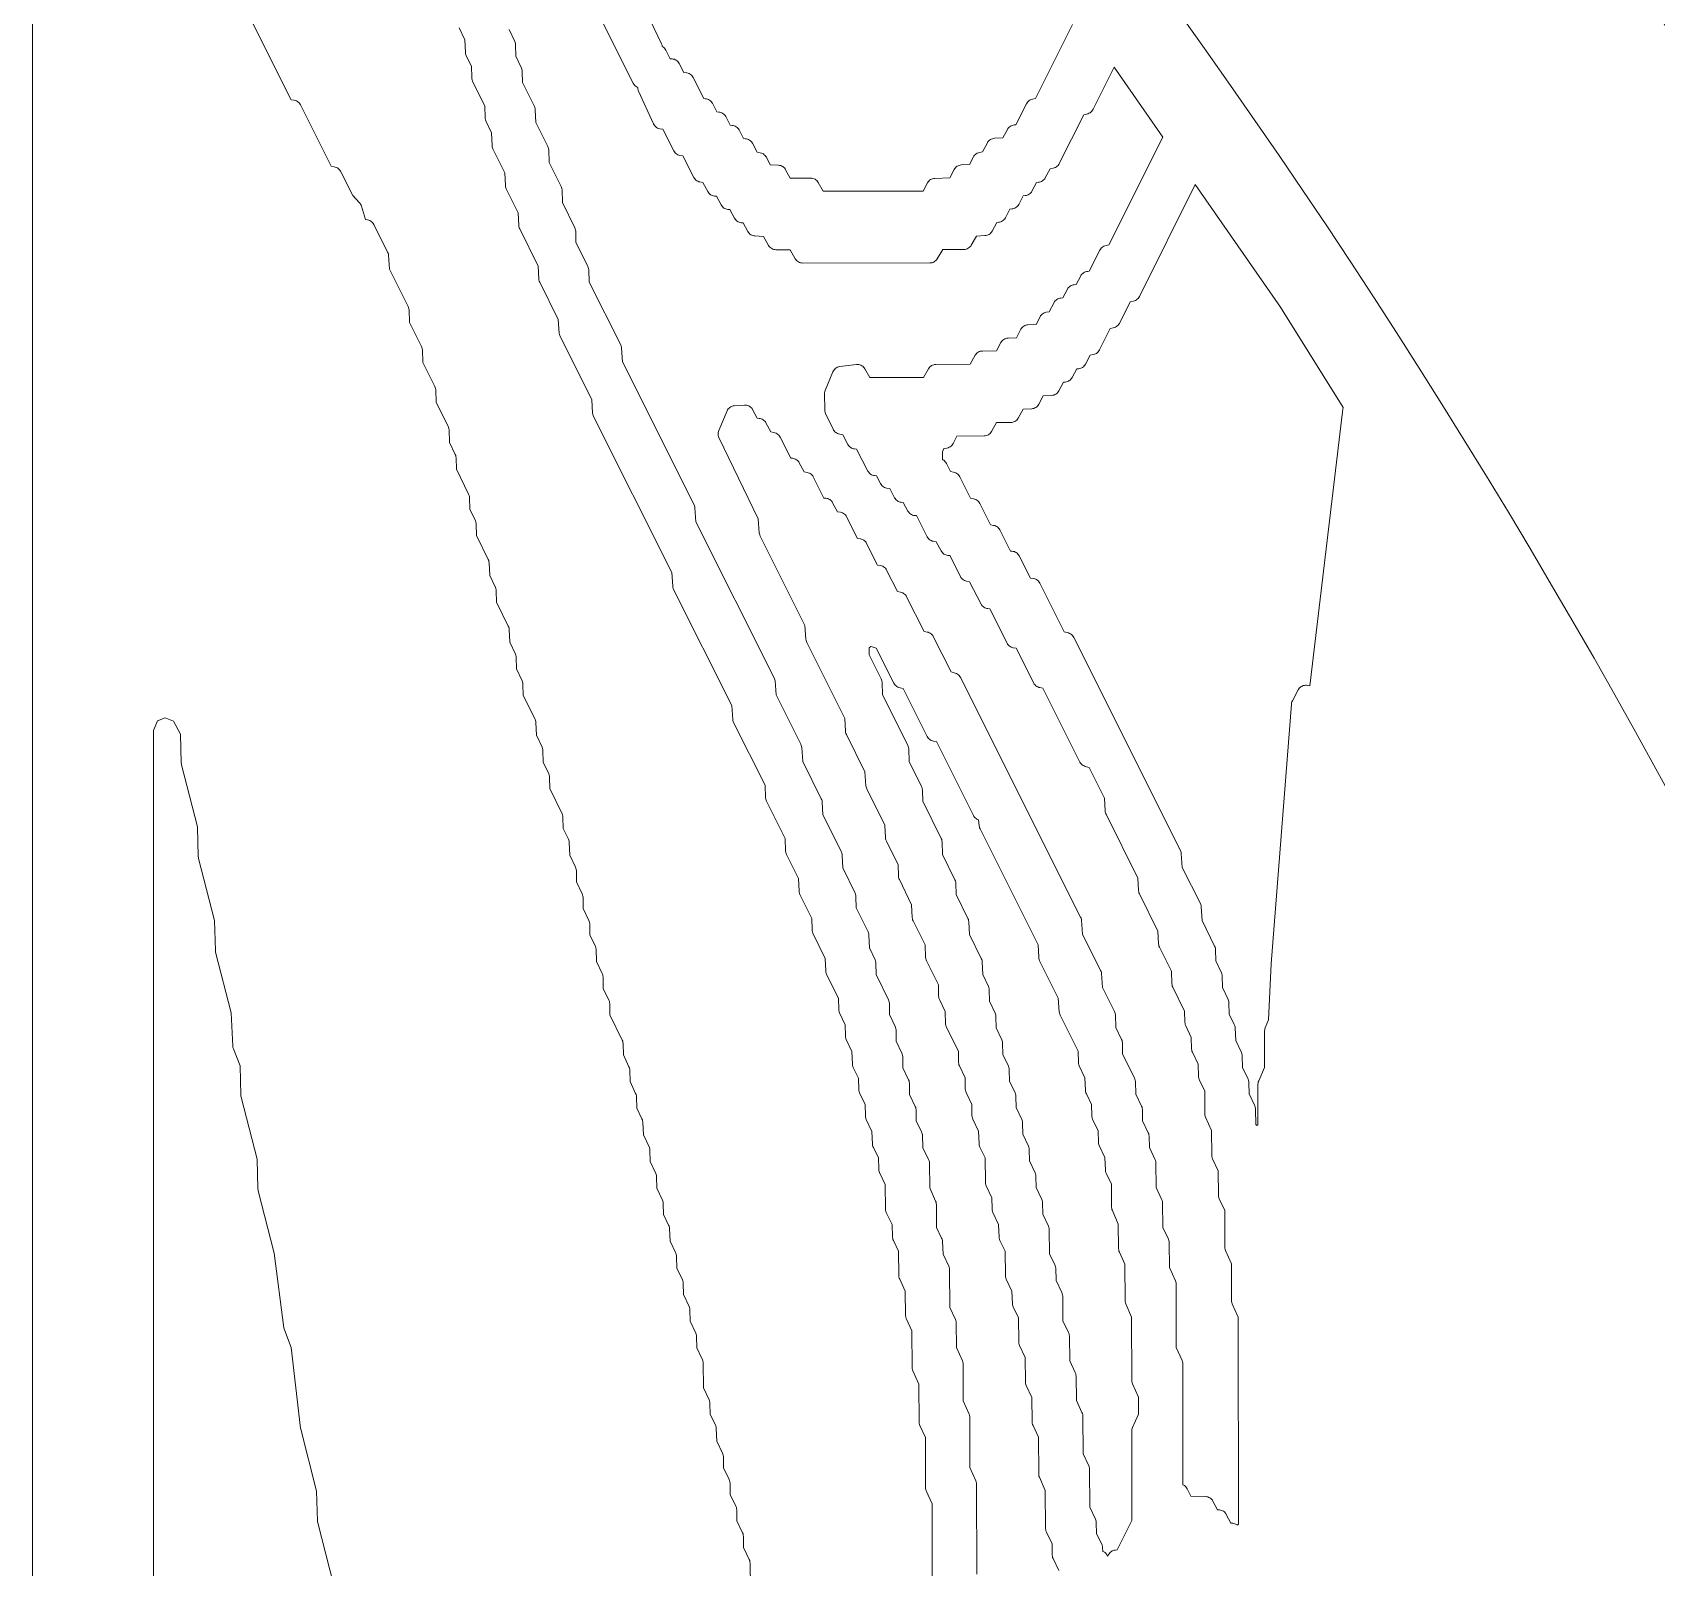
# Model space of a CAD drawing. Header units: inches. Extents: x 36 to 190, y -75 to 56.
# Drawn here: x 36.248 to 41.015, y 41.257 to 45.763 of the extents above; entities that cross this region are included whole.
import ezdxf

# ---------------------------------------------------------------- set-up
doc = ezdxf.new("R2010")
doc.units = ezdxf.units.IN
doc.layers.add('01_ORIGINAL_CAD', color=7, linetype='Continuous', lineweight=20)
doc.layers.add('03_ADDED_AREAS_SAME_COMPOSITION', color=7, linetype='Continuous', lineweight=15)

# ---------------------------------------------------------------- blocks, each defined once
blk = doc.blocks.new('01_SCALLOP')
at = {"layer": '01_ORIGINAL_CAD'}
blk.add_line((36.2477, 17.9065), (36.2477, 55.9005), dxfattribs=at)
blk.add_lwpolyline([(44.2832, 37.0838, 0.090917), (40.9305, 45.9685, -0.652582), (40.9305, 49.0108, -0.158741), (45.0035, 48.4251, -0.098355), (47.824, 46.2028), (47.7547, 46.078)], format="xyb", dxfattribs=at)
blk.add_arc((22.064, 33.1953), 21.6191, 354.05829, 36.03187, dxfattribs=at)
at = {"layer": '03_ADDED_AREAS_SAME_COMPOSITION'}
for points in [[(39.3008, 45.786), (39.1926, 45.569), (39.1839, 45.5674), (39.1807, 45.5666), (39.1776, 45.5654), (39.1747, 45.5638), (39.172, 45.5618), (39.1697, 45.5595), (39.1676, 45.5569), (39.1659, 45.554), (39.1347, 45.4919), (39.1294, 45.4915), (39.1264, 45.491), (39.1234, 45.4902), (39.1205, 45.4889), (39.1178, 45.4874), (39.1154, 45.4855), (39.1131, 45.4834), (39.1112, 45.4809), (39.1096, 45.4783), (39.0964, 45.4535), (39.0719, 45.4524), (39.0687, 45.452), (39.0656, 45.4512), (39.0625, 45.4501), (39.0597, 45.4485), (39.0571, 45.4466), (39.0547, 45.4444), (39.0527, 45.4419), (39.051, 45.4391), (39.0368, 45.4124), (39.0277, 45.4108), (39.0245, 45.41), (39.0214, 45.4088), (39.0185, 45.4072), (39.0159, 45.4052), (39.0135, 45.4029), (39.0115, 45.4003), (39.0098, 45.3975), (38.9985, 45.3751), (38.9743, 45.374), (38.9711, 45.3737), (38.9679, 45.3729), (38.9649, 45.3717), (38.9621, 45.3702), (38.9594, 45.3683), (38.9571, 45.366), (38.955, 45.3635), (38.9533, 45.3608), (38.9403, 45.3362), (38.8965, 45.3348), (38.8933, 45.3345), (38.8901, 45.3338), (38.887, 45.3326), (38.8841, 45.3311), (38.8814, 45.3291), (38.879, 45.3269), (38.8769, 45.3243), (38.8752, 45.3216), (38.8624, 45.2974), (38.5689, 45.2969), (38.5541, 45.3229), (38.5523, 45.3257), (38.5502, 45.3281), (38.5477, 45.3303), (38.545, 45.3321), (38.5421, 45.3336), (38.539, 45.3347), (38.5358, 45.3353), (38.5325, 45.3356), (38.4717, 45.3358), (38.4588, 45.36), (38.4571, 45.3628), (38.455, 45.3653), (38.4527, 45.3675), (38.4501, 45.3694), (38.4472, 45.371), (38.4442, 45.3721), (38.441, 45.3729), (38.4378, 45.3732), (38.4136, 45.3742), (38.4023, 45.3966), (38.4006, 45.3994), (38.3985, 45.402), (38.3961, 45.4043), (38.3935, 45.4063), (38.3906, 45.4079), (38.3875, 45.4091), (38.3843, 45.4098), (38.3752, 45.4114), (38.361, 45.4381), (38.3594, 45.4407), (38.3574, 45.4431), (38.3552, 45.4453), (38.3527, 45.4472), (38.35, 45.4487), (38.3472, 45.4499), (38.3442, 45.4507), (38.3411, 45.4512), (38.3354, 45.4517), (38.3219, 45.4771), (38.3203, 45.4797), (38.3183, 45.4822), (38.3161, 45.4843), (38.3136, 45.4862), (38.3109, 45.4878), (38.308, 45.489), (38.3051, 45.4898), (38.302, 45.4902), (38.2963, 45.4907), (38.2828, 45.5161), (38.2811, 45.5188), (38.2792, 45.5212), (38.277, 45.5234), (38.2745, 45.5252), (38.2718, 45.5268), (38.2689, 45.528), (38.2659, 45.5288), (38.2629, 45.5293), (38.2572, 45.5298), (38.2436, 45.5552), (38.242, 45.5578), (38.2401, 45.5602), (38.2378, 45.5624), (38.2354, 45.5643), (38.2327, 45.5658), (38.2298, 45.567), (38.2268, 45.5679), (38.2237, 45.5683), (38.2184, 45.5688), (38.1871, 45.6308), (38.1854, 45.6336), (38.1834, 45.6362), (38.181, 45.6385), (38.1783, 45.6405), (38.1754, 45.6421), (38.1723, 45.6433), (38.1691, 45.6441), (38.16, 45.6457), (38.1458, 45.6723), (38.1442, 45.675), (38.1422, 45.6774), (38.14, 45.6796), (38.1375, 45.6814), (38.1348, 45.683), (38.132, 45.6842), (38.129, 45.685), (38.1259, 45.6855), (38.1202, 45.686), (38.1067, 45.7114), (38.105, 45.7141), (38.103, 45.7165), (38.1007, 45.7187), (38.0981, 45.7206), (38.0966, 45.7215), (38.0966, 45.7222), (38.0958, 45.7258), (38.0944, 45.7292), (38.0181, 45.8902)], [(37.5003, 45.7769), (37.5169, 45.7417), (37.5185, 45.7045), (37.5189, 45.7011), (37.5198, 45.6978), (37.5211, 45.6946), (37.5364, 45.6636), (37.5371, 45.6307), (37.5375, 45.6271), (37.5383, 45.6236), (37.5396, 45.6203), (37.5756, 45.5464), (37.5763, 45.5134), (37.5766, 45.51), (37.5774, 45.5066), (37.5787, 45.5033), (37.5953, 45.4681), (37.597, 45.431), (37.5974, 45.4275), (37.5982, 45.4242), (37.5996, 45.421), (37.6345, 45.3506), (37.6362, 45.3138), (37.6366, 45.3103), (37.6374, 45.3069), (37.6388, 45.3037), (37.6737, 45.2334), (37.6754, 45.1965), (37.6758, 45.1931), (37.6766, 45.1897), (37.678, 45.1865), (37.7325, 45.0771), (37.7341, 45.0402), (37.7345, 45.0368), (37.7354, 45.0334), (37.7367, 45.0302), (37.7914, 44.9205), (37.7943, 44.88), (37.7948, 44.8767), (37.7956, 44.8736), (37.7969, 44.8705), (37.8894, 44.686), (37.8922, 44.6455), (37.8927, 44.6423), (37.8936, 44.6391), (37.8948, 44.6361), (38.1244, 44.1781), (38.1272, 44.1376), (38.1277, 44.1344), (38.1286, 44.1312), (38.1298, 44.1282), (38.3006, 43.7874), (38.3035, 43.7469), (38.304, 43.7437), (38.3048, 43.7405), (38.3061, 43.7375), (38.3984, 43.5533), (38.4001, 43.5164), (38.4004, 43.513), (38.4013, 43.5096), (38.4027, 43.5064), (38.4572, 43.397), (38.4588, 43.3601), (38.4592, 43.3567), (38.4601, 43.3533), (38.4614, 43.3501), (38.4964, 43.2798), (38.498, 43.2429), (38.4984, 43.2395), (38.4993, 43.2361), (38.5006, 43.2329), (38.5355, 43.1628), (38.5362, 43.13), (38.5365, 43.1264), (38.5374, 43.1229), (38.5387, 43.1196), (38.5748, 43.0454), (38.5764, 43.0084), (38.5768, 43.005), (38.5777, 43.0016), (38.579, 42.9984), (38.6139, 42.9284), (38.6146, 42.8955), (38.6149, 42.892), (38.6157, 42.8886), (38.617, 42.8854), (38.6335, 42.8505), (38.6342, 42.8173), (38.6345, 42.8139), (38.6353, 42.8105), (38.6366, 42.8072), (38.6532, 42.772), (38.6549, 42.7349), (38.6552, 42.7315), (38.6561, 42.7281), (38.6574, 42.7249), (38.6727, 42.6939), (38.6734, 42.661), (38.6738, 42.6575), (38.6746, 42.6542), (38.6758, 42.6509), (38.6923, 42.616), (38.6931, 42.5829), (38.6934, 42.5794), (38.6942, 42.576), (38.6955, 42.5727), (38.7121, 42.5375), (38.7137, 42.5004), (38.7141, 42.497), (38.715, 42.4936), (38.7163, 42.4904), (38.7316, 42.4594), (38.7323, 42.4265), (38.7326, 42.4231), (38.7334, 42.4197), (38.7347, 42.4164), (38.7511, 42.3816), (38.752, 42.3095), (38.7523, 42.306), (38.7531, 42.3025), (38.7543, 42.2992), (38.771, 42.264), (38.7726, 42.2268), (38.773, 42.2234), (38.7738, 42.22), (38.7752, 42.2169), (38.7904, 42.186), (38.7912, 42.1141), (38.7915, 42.1105), (38.7923, 42.1071), (38.7936, 42.1037), (38.81, 42.0689), (38.8109, 41.9968), (38.8112, 41.9933), (38.812, 41.9898), (38.8133, 41.9865), (38.8296, 41.9518), (38.83, 41.8448), (38.8302, 41.8413), (38.8309, 41.838), (38.8321, 41.8347), (38.8494, 41.7957), (38.8503, 41.6842), (38.8506, 41.6806), (38.8514, 41.6771), (38.8527, 41.6738), (38.869, 41.639), (38.8694, 41.493), (38.8696, 41.4895), (38.8703, 41.4862), (38.8715, 41.4829), (38.8888, 41.4439), (38.8892, 41.1802)], [(38.3552, 41.1986), (38.3544, 41.2705), (38.3541, 41.274), (38.3533, 41.2775), (38.352, 41.2809), (38.3355, 41.3158), (38.3347, 41.3489), (38.3344, 41.3524), (38.3336, 41.3558), (38.3324, 41.359), (38.3159, 41.394), (38.3151, 41.4271), (38.3148, 41.4306), (38.314, 41.4339), (38.3127, 41.4372), (38.2962, 41.4721), (38.2955, 41.5053), (38.2952, 41.5087), (38.2944, 41.5121), (38.2931, 41.5154), (38.2766, 41.5503), (38.2759, 41.5834), (38.2756, 41.5869), (38.2748, 41.5903), (38.2735, 41.5935), (38.2569, 41.6287), (38.2552, 41.6659), (38.2548, 41.6693), (38.254, 41.6726), (38.2527, 41.6758), (38.2374, 41.7069), (38.2366, 41.7397), (38.2363, 41.7432), (38.2355, 41.7466), (38.2343, 41.7498), (38.2178, 41.7847), (38.217, 41.8567), (38.2167, 41.8603), (38.2159, 41.8638), (38.2146, 41.8671), (38.1981, 41.9021), (38.1974, 41.9352), (38.1971, 41.9386), (38.1963, 41.942), (38.195, 41.9453), (38.1785, 41.9802), (38.1778, 42.0133), (38.1774, 42.0168), (38.1766, 42.0202), (38.1754, 42.0234), (38.1589, 42.0584), (38.1581, 42.0915), (38.1578, 42.095), (38.157, 42.0984), (38.1558, 42.1016), (38.1393, 42.1365), (38.1385, 42.1697), (38.1382, 42.1731), (38.1374, 42.1765), (38.1361, 42.1798), (38.1195, 42.215), (38.1179, 42.2521), (38.1175, 42.2555), (38.1166, 42.2589), (38.1153, 42.2621), (38.1, 42.2931), (38.0993, 42.326), (38.099, 42.3295), (38.0982, 42.3328), (38.0969, 42.3361), (38.0804, 42.371), (38.0797, 42.4042), (38.0793, 42.4076), (38.0785, 42.411), (38.0773, 42.4143), (38.0608, 42.4492), (38.06, 42.4823), (38.0597, 42.4858), (38.0589, 42.4892), (38.0577, 42.4924), (38.0411, 42.5276), (38.0394, 42.5648), (38.039, 42.5682), (38.0382, 42.5715), (38.0369, 42.5747), (38.0216, 42.6058), (38.0208, 42.6386), (38.0205, 42.6421), (38.0197, 42.6455), (38.0184, 42.6488), (38.0019, 42.6837), (38.0012, 42.7168), (38.0009, 42.7203), (38.0001, 42.7237), (37.9988, 42.7269), (37.9823, 42.7619), (37.9816, 42.795), (37.9812, 42.7985), (37.9804, 42.802), (37.9791, 42.8053), (37.9431, 42.8792), (37.9424, 42.9122), (37.9421, 42.9157), (37.9413, 42.9191), (37.94, 42.9223), (37.9235, 42.9573), (37.9228, 42.9904), (37.9224, 42.9938), (37.9216, 42.9972), (37.9204, 43.0005), (37.9038, 43.0357), (37.9021, 43.0728), (37.9017, 43.0763), (37.9009, 43.0796), (37.8996, 43.0828), (37.8843, 43.1138), (37.8835, 43.1467), (37.8832, 43.1502), (37.8824, 43.1536), (37.8811, 43.1568), (37.8647, 43.1917), (37.8639, 43.2249), (37.8636, 43.2283), (37.8628, 43.2317), (37.8615, 43.235), (37.845, 43.2699), (37.8443, 43.303), (37.844, 43.3065), (37.8432, 43.3099), (37.8419, 43.3131), (37.8253, 43.3483), (37.8236, 43.3855), (37.8233, 43.3889), (37.8224, 43.3923), (37.8211, 43.3954), (37.8058, 43.4265), (37.8051, 43.4594), (37.8047, 43.4629), (37.8039, 43.4664), (37.8025, 43.4697), (37.7666, 43.5436), (37.7659, 43.5766), (37.7655, 43.5801), (37.7647, 43.5834), (37.7635, 43.5867), (37.747, 43.6216), (37.7462, 43.6548), (37.7459, 43.6582), (37.7451, 43.6616), (37.7439, 43.6649), (37.7272, 43.7001), (37.7256, 43.7372), (37.7252, 43.7407), (37.7243, 43.744), (37.723, 43.7472), (37.6882, 43.8173), (37.6874, 43.8501), (37.6871, 43.8536), (37.6863, 43.857), (37.685, 43.8603), (37.6685, 43.8952), (37.6678, 43.9283), (37.6675, 43.9318), (37.6667, 43.9352), (37.6654, 43.9384), (37.6488, 43.9736), (37.6472, 44.0108), (37.6468, 44.0142), (37.6459, 44.0176), (37.6446, 44.0208), (37.6097, 44.0909), (37.609, 44.1237), (37.6087, 44.1272), (37.6079, 44.1306), (37.6066, 44.1338), (37.59, 44.169), (37.5883, 44.2062), (37.5879, 44.2096), (37.5871, 44.213), (37.5858, 44.2162), (37.5509, 44.2863), (37.5502, 44.3191), (37.5499, 44.3226), (37.5491, 44.326), (37.5478, 44.3292), (37.5313, 44.3642), (37.5306, 44.3973), (37.5302, 44.4008), (37.5294, 44.4043), (37.528, 44.4076), (37.4921, 44.4815), (37.4914, 44.5145), (37.491, 44.518), (37.4902, 44.5214), (37.489, 44.5246), (37.4724, 44.5598), (37.4707, 44.597), (37.4703, 44.6004), (37.4694, 44.6038), (37.4681, 44.607), (37.4332, 44.6773), (37.4315, 44.7142), (37.4311, 44.7176), (37.4302, 44.721), (37.4289, 44.7242), (37.394, 44.7945), (37.3923, 44.8314), (37.3919, 44.8349), (37.3911, 44.8382), (37.3897, 44.8415), (37.3548, 44.9118), (37.3531, 44.9487), (37.3527, 44.9521), (37.3518, 44.9555), (37.3505, 44.9587), (37.2958, 45.0684), (37.2929, 45.1089), (37.2925, 45.1122), (37.2916, 45.1154), (37.2903, 45.1184), (37.2495, 45.1993), (37.2478, 45.2022), (37.2457, 45.2048), (37.2434, 45.2071), (37.2407, 45.2091), (37.2378, 45.2107), (37.2347, 45.2119), (37.2315, 45.2127), (37.2255, 45.2137), (37.2132, 45.2535), (37.2122, 45.2562), (37.2109, 45.2588), (37.2093, 45.2612), (37.2074, 45.2634), (37.1877, 45.2842), (37.1516, 45.3555), (37.1499, 45.3584), (37.1479, 45.361), (37.1455, 45.3633), (37.1428, 45.3653), (37.1399, 45.3669), (37.1368, 45.3681), (37.1336, 45.3689), (37.1249, 45.3704), (37.0342, 45.5508), (37.0325, 45.5537), (37.0305, 45.5563), (37.0281, 45.5586), (37.0254, 45.5606), (37.0225, 45.5622), (37.0194, 45.5634), (37.0162, 45.5642), (37.0075, 45.5657), (36.8261, 45.9275)], [(37.814, 46.0077), (38.0111, 45.6137), (38.0128, 45.6109), (38.0148, 45.6083), (38.0172, 45.6059), (38.0198, 45.604), (38.0227, 45.6023), (38.0249, 45.6015), (38.0249, 45.6011), (38.0251, 45.5976), (38.0259, 45.5941), (38.0271, 45.5908), (38.0712, 45.4945), (38.0728, 45.4915), (38.0749, 45.4887), (38.0773, 45.4863), (38.08, 45.4841), (38.083, 45.4824), (38.0863, 45.4811), (38.0896, 45.4803), (38.0984, 45.4788), (38.1303, 45.4156), (38.132, 45.4127), (38.1341, 45.4101), (38.1364, 45.4078), (38.1391, 45.4058), (38.142, 45.4042), (38.1451, 45.403), (38.1483, 45.4022), (38.1571, 45.4007), (38.189, 45.3375), (38.1907, 45.3346), (38.1928, 45.332), (38.1951, 45.3297), (38.1978, 45.3277), (38.2007, 45.3261), (38.2038, 45.3249), (38.207, 45.3241), (38.2161, 45.3225), (38.2303, 45.2959), (38.2319, 45.2932), (38.2339, 45.2908), (38.2361, 45.2887), (38.2386, 45.2868), (38.2413, 45.2852), (38.2442, 45.284), (38.2471, 45.2832), (38.2502, 45.2827), (38.2559, 45.2823), (38.2694, 45.2568), (38.2711, 45.2542), (38.273, 45.2518), (38.2752, 45.2496), (38.2777, 45.2477), (38.2804, 45.2462), (38.2833, 45.245), (38.2863, 45.2442), (38.2893, 45.2437), (38.295, 45.2432), (38.3086, 45.2178), (38.3102, 45.2152), (38.3121, 45.2127), (38.3144, 45.2106), (38.3168, 45.2087), (38.3195, 45.2072), (38.3224, 45.206), (38.3254, 45.2051), (38.3285, 45.2047), (38.3341, 45.2042), (38.3477, 45.1788), (38.3494, 45.176), (38.3514, 45.1735), (38.3538, 45.1713), (38.3564, 45.1694), (38.3593, 45.1678), (38.3623, 45.1667), (38.3655, 45.1659), (38.3687, 45.1656), (38.3936, 45.1645), (38.4088, 45.1379), (38.4106, 45.1352), (38.4127, 45.1327), (38.4152, 45.1305), (38.4179, 45.1287), (38.4208, 45.1272), (38.4239, 45.1262), (38.4271, 45.1255), (38.4303, 45.1253), (38.4721, 45.125), (38.487, 45.0989), (38.4888, 45.0962), (38.4909, 45.0937), (38.4934, 45.0915), (38.4961, 45.0897), (38.4991, 45.0882), (38.5022, 45.0871), (38.5054, 45.0865), (38.5087, 45.0863), (38.8822, 45.0864), (38.8854, 45.0866), (38.8885, 45.0872), (38.8915, 45.0882), (38.8944, 45.0896), (38.897, 45.0913), (38.8995, 45.0934), (38.9016, 45.0957), (38.9035, 45.0983), (38.9203, 45.1256), (38.9822, 45.1261), (38.9855, 45.1263), (38.9887, 45.127), (38.9918, 45.1281), (38.9947, 45.1295), (38.9974, 45.1314), (38.9998, 45.1335), (39.002, 45.136), (39.0038, 45.1388), (39.0189, 45.1654), (39.0438, 45.1666), (39.047, 45.1669), (39.0502, 45.1677), (39.0532, 45.1689), (39.0561, 45.1704), (39.0587, 45.1723), (39.061, 45.1745), (39.0631, 45.1771), (39.0648, 45.1798), (39.0783, 45.2053), (39.084, 45.2058), (39.087, 45.2063), (39.09, 45.2071), (39.0929, 45.2083), (39.0956, 45.2099), (39.098, 45.2117), (39.1003, 45.2139), (39.1022, 45.2163), (39.1038, 45.219), (39.1173, 45.2444), (39.123, 45.2449), (39.1261, 45.2454), (39.1291, 45.2463), (39.1319, 45.2475), (39.1346, 45.249), (39.1371, 45.2509), (39.1393, 45.2531), (39.1413, 45.2555), (39.1429, 45.2581), (39.1564, 45.2836), (39.1621, 45.2841), (39.1651, 45.2846), (39.1681, 45.2854), (39.171, 45.2866), (39.1737, 45.2882), (39.1761, 45.29), (39.1784, 45.2922), (39.1803, 45.2946), (39.1819, 45.2973), (39.1954, 45.3227), (39.2011, 45.3233), (39.2042, 45.3237), (39.2072, 45.3246), (39.21, 45.3258), (39.2127, 45.3273), (39.2152, 45.3292), (39.2174, 45.3314), (39.2193, 45.3338), (39.221, 45.3364), (39.2351, 45.3631), (39.2442, 45.3647), (39.2475, 45.3655), (39.2506, 45.3668), (39.2535, 45.3684), (39.2561, 45.3704), (39.2585, 45.3727), (39.2605, 45.3753), (39.2622, 45.3782), (39.3338, 45.5211), (39.346, 45.5246), (39.3492, 45.5258), (39.3523, 45.5274), (39.3551, 45.5294), (39.3576, 45.5318), (39.3597, 45.5345), (39.3615, 45.5375), (39.4231, 45.6611), (39.5656, 45.4553), (39.408, 45.1392), (39.3993, 45.1377), (39.3961, 45.1369), (39.393, 45.1357), (39.3901, 45.134), (39.3874, 45.1321), (39.3851, 45.1297), (39.383, 45.1271), (39.3813, 45.1243), (39.3501, 45.0622), (39.3448, 45.0617), (39.3417, 45.0613), (39.3388, 45.0604), (39.3359, 45.0592), (39.3332, 45.0577), (39.3307, 45.0558), (39.3285, 45.0536), (39.3266, 45.0512), (39.325, 45.0485), (39.3114, 45.0231), (39.3058, 45.0226), (39.3027, 45.0221), (39.2997, 45.0213), (39.2968, 45.0201), (39.2942, 45.0185), (39.2917, 45.0166), (39.2895, 45.0145), (39.2875, 45.012), (39.2859, 45.0094), (39.2724, 44.9839), (39.2667, 44.9834), (39.2636, 44.9829), (39.2607, 44.9821), (39.2578, 44.9809), (39.2551, 44.9793), (39.2526, 44.9775), (39.2504, 44.9753), (39.2485, 44.9729), (39.2469, 44.9702), (39.2327, 44.9435), (39.2236, 44.9419), (39.2204, 44.9411), (39.2173, 44.9399), (39.2144, 44.9383), (39.2118, 44.9363), (39.2094, 44.934), (39.2074, 44.9315), (39.2057, 44.9286), (39.1943, 44.9062), (39.1702, 44.9052), (39.167, 44.9048), (39.1638, 44.904), (39.1608, 44.9029), (39.1579, 44.9013), (39.1553, 44.8994), (39.153, 44.8972), (39.1509, 44.8947), (39.1492, 44.8919), (39.136, 44.8671), (39.1116, 44.866), (39.1084, 44.8656), (39.1052, 44.8648), (39.1022, 44.8637), (39.0993, 44.8621), (39.0967, 44.8602), (39.0944, 44.858), (39.0923, 44.8555), (39.0906, 44.8527), (39.0777, 44.8284), (39.0364, 44.828), (39.0332, 44.8278), (39.03, 44.8271), (39.0269, 44.8261), (39.024, 44.8246), (39.0213, 44.8228), (39.0188, 44.8206), (39.0167, 44.8181), (39.0149, 44.8154), (39.0001, 44.7893), (38.8998, 44.7887), (38.8965, 44.7885), (38.8933, 44.7879), (38.8902, 44.7868), (38.8873, 44.7853), (38.8846, 44.7835), (38.8821, 44.7813), (38.88, 44.7788), (38.8782, 44.7761), (38.8634, 44.75), (38.7063, 44.7498), (38.6915, 44.7758), (38.6897, 44.7785), (38.6875, 44.781), (38.6851, 44.7832), (38.6824, 44.785), (38.6794, 44.7864), (38.6764, 44.7875), (38.6732, 44.7882), (38.6699, 44.7884), (38.6666, 44.7882), (38.6175, 44.7821), (38.6143, 44.7815), (38.6112, 44.7804), (38.6082, 44.779), (38.6055, 44.7772), (38.603, 44.775), (38.6008, 44.7725), (38.599, 44.7698), (38.5975, 44.7669), (38.5749, 44.7124), (38.5738, 44.7091), (38.5731, 44.7057), (38.5729, 44.7023), (38.5738, 44.6549), (38.5741, 44.6514), (38.5749, 44.6479), (38.5762, 44.6446), (38.5982, 44.5985), (38.5997, 44.5958), (38.6014, 44.5934), (38.6035, 44.5912), (38.6058, 44.5892), (38.6084, 44.5875), (38.6111, 44.5862), (38.614, 44.5852), (38.6265, 44.5816), (38.6414, 44.5537), (38.643, 44.551), (38.645, 44.5486), (38.6472, 44.5464), (38.6497, 44.5446), (38.6524, 44.543), (38.6553, 44.5418), (38.6583, 44.541), (38.6613, 44.5405), (38.6668, 44.54), (38.7, 44.4758), (38.7016, 44.4731), (38.7035, 44.4707), (38.7058, 44.4685), (38.7083, 44.4665), (38.711, 44.465), (38.7139, 44.4637), (38.7169, 44.4629), (38.72, 44.4624), (38.7254, 44.4619), (38.7371, 44.439), (38.7388, 44.4361), (38.7409, 44.4335), (38.7432, 44.4312), (38.7459, 44.4293), (38.7488, 44.4277), (38.7519, 44.4265), (38.7551, 44.4257), (38.7642, 44.4241), (38.7784, 44.3975), (38.78, 44.3948), (38.7819, 44.3924), (38.7842, 44.3902), (38.7867, 44.3884), (38.7893, 44.3868), (38.7922, 44.3856), (38.7952, 44.3848), (38.7983, 44.3843), (38.8039, 44.3838), (38.8175, 44.3584), (38.8191, 44.3558), (38.8211, 44.3534), (38.8233, 44.3512), (38.8258, 44.3493), (38.8285, 44.3478), (38.8313, 44.3466), (38.8343, 44.3457), (38.8374, 44.3453), (38.8427, 44.3448), (38.874, 44.2829), (38.8757, 44.28), (38.8778, 44.2774), (38.8801, 44.2751), (38.8828, 44.2731), (38.8857, 44.2715), (38.8888, 44.2703), (38.892, 44.2695), (38.9011, 44.2679), (38.9153, 44.2413), (38.9169, 44.2386), (38.9189, 44.2362), (38.9211, 44.2341), (38.9236, 44.2322), (38.9263, 44.2306), (38.9292, 44.2294), (38.9322, 44.2286), (38.9352, 44.2281), (38.9405, 44.2277), (38.9718, 44.1657), (38.9735, 44.1629), (38.9756, 44.1603), (38.978, 44.1579), (38.9806, 44.156), (38.9835, 44.1544), (38.9866, 44.1532), (38.9898, 44.1524), (38.9987, 44.1508), (39.0326, 44.0854), (39.0342, 44.0827), (39.0361, 44.0802), (39.0384, 44.078), (39.0409, 44.0761), (39.0436, 44.0745), (39.0465, 44.0733), (39.0495, 44.0724), (39.0526, 44.0719), (39.0579, 44.0715), (39.1088, 43.9705), (39.1105, 43.9676), (39.1126, 43.965), (39.1149, 43.9627), (39.1176, 43.9607), (39.1205, 43.9591), (39.1236, 43.9579), (39.1268, 43.9571), (39.1356, 43.9556), (39.1871, 43.8533), (39.1888, 43.8504), (39.1908, 43.8478), (39.1932, 43.8455), (39.1959, 43.8435), (39.1988, 43.8419), (39.2019, 43.8407), (39.2051, 43.8399), (39.2138, 43.8384), (39.3224, 43.6217), (39.3242, 43.6187), (39.3263, 43.616), (39.3288, 43.6136), (39.3317, 43.6116), (39.3347, 43.61), (39.338, 43.6088), (39.3502, 43.6054), (39.3951, 43.5157), (39.3968, 43.4788), (39.3972, 43.4754), (39.398, 43.472), (39.3994, 43.4688), (39.4931, 43.2812), (39.4947, 43.2444), (39.4951, 43.2409), (39.496, 43.2376), (39.4973, 43.2343), (39.5518, 43.125), (39.5535, 43.0881), (39.5539, 43.0846), (39.5547, 43.0813), (39.5561, 43.0781), (39.591, 43.0077), (39.5927, 42.9709), (39.5931, 42.9674), (39.5939, 42.964), (39.5953, 42.9608), (39.6301, 42.8908), (39.6308, 42.8579), (39.6312, 42.8544), (39.632, 42.8511), (39.6332, 42.8478), (39.6497, 42.8129), (39.6505, 42.7798), (39.6508, 42.7763), (39.6516, 42.7729), (39.6529, 42.7696), (39.6695, 42.7344), (39.6711, 42.6973), (39.6715, 42.6939), (39.6724, 42.6905), (39.6737, 42.6873), (39.6889, 42.6565), (39.6891, 42.5889), (39.6894, 42.5854), (39.6901, 42.5821), (39.6912, 42.5788), (39.7085, 42.5397), (39.7094, 42.4673), (39.7097, 42.4638), (39.7105, 42.4603), (39.7118, 42.457), (39.7282, 42.4221), (39.729, 42.3501), (39.7293, 42.3465), (39.7301, 42.343), (39.7314, 42.3397), (39.7478, 42.305), (39.7481, 42.198), (39.7484, 42.1946), (39.7491, 42.1912), (39.7503, 42.188), (39.7675, 42.149), (39.7678, 42.0417), (39.7681, 42.0382), (39.7688, 42.0348), (39.7699, 42.0316), (39.7872, 41.9926), (39.7878, 41.3841), (39.7873, 41.3839), (39.7847, 41.3821), (39.7832, 41.3833), (39.7805, 41.3848), (39.7776, 41.386), (39.7747, 41.3868), (39.7716, 41.3873), (39.766, 41.3878), (39.7524, 41.4132), (39.7508, 41.4158), (39.7488, 41.4182), (39.7466, 41.4204), (39.7441, 41.4223), (39.7414, 41.4238), (39.7386, 41.425), (39.7356, 41.4259), (39.7325, 41.4263), (39.7268, 41.4268), (39.7133, 41.4522), (39.7116, 41.455), (39.7095, 41.4575), (39.7071, 41.4598), (39.7044, 41.4617), (39.7015, 41.4632), (39.6984, 41.4644), (39.6952, 41.4651), (39.6919, 41.4654), (39.6485, 41.4666), (39.6372, 41.4887), (39.6357, 41.4914), (39.6338, 41.4938), (39.6317, 41.4959), (39.6293, 41.4978), (39.6267, 41.4994), (39.6252, 41.5001), (39.6247, 41.8545), (39.6244, 41.8579), (39.6237, 41.8613), (39.6226, 41.8646), (39.6053, 41.9036), (39.6049, 42.0891), (39.6047, 42.0925), (39.604, 42.0959), (39.6028, 42.0991), (39.5855, 42.1382), (39.5846, 42.2106), (39.5843, 42.2142), (39.5835, 42.2177), (39.5823, 42.221), (39.5658, 42.2558), (39.565, 42.3279), (39.5647, 42.3315), (39.5639, 42.3349), (39.5626, 42.3383), (39.5462, 42.3731), (39.5453, 42.4452), (39.545, 42.4487), (39.5442, 42.4522), (39.5429, 42.4555), (39.5265, 42.4905), (39.5257, 42.5236), (39.5254, 42.5271), (39.5246, 42.5304), (39.5233, 42.5337), (39.5068, 42.5686), (39.5061, 42.6018), (39.5058, 42.6052), (39.505, 42.6086), (39.5037, 42.6119), (39.4871, 42.6471), (39.4854, 42.6842), (39.485, 42.6877), (39.4842, 42.691), (39.4829, 42.6942), (39.448, 42.7643), (39.4473, 42.7971), (39.447, 42.8006), (39.4462, 42.804), (39.4449, 42.8073), (39.4283, 42.8425), (39.4266, 42.8796), (39.4262, 42.8831), (39.4254, 42.8864), (39.424, 42.8896), (39.3889, 42.9603), (39.386, 43.0008), (39.3856, 43.004), (39.3847, 43.0072), (39.3834, 43.0102), (39.3301, 43.1166), (39.3273, 43.1571), (39.3268, 43.1603), (39.3259, 43.1635), (39.3247, 43.1665), (38.9722, 43.8697), (38.9705, 43.8727), (38.9683, 43.8754), (38.9658, 43.8778), (38.963, 43.8798), (38.9599, 43.8814), (38.9567, 43.8826), (38.9445, 43.8861), (38.8922, 43.9897), (38.8906, 43.9926), (38.8885, 43.9952), (38.8861, 43.9975), (38.8835, 43.9995), (38.8805, 44.0011), (38.8775, 44.0023), (38.8742, 44.0031), (38.8655, 44.0046), (38.814, 44.1069), (38.8123, 44.1098), (38.8102, 44.1124), (38.8078, 44.1147), (38.8052, 44.1167), (38.8023, 44.1183), (38.7992, 44.1195), (38.7959, 44.1203), (38.7872, 44.1218), (38.7552, 44.185), (38.7536, 44.1879), (38.7515, 44.1905), (38.7491, 44.1928), (38.7465, 44.1948), (38.7436, 44.1964), (38.7405, 44.1976), (38.7372, 44.1984), (38.7285, 44.1999), (38.6965, 44.2631), (38.6948, 44.266), (38.6928, 44.2686), (38.6904, 44.2709), (38.6878, 44.2729), (38.6848, 44.2745), (38.6818, 44.2757), (38.6785, 44.2765), (38.6698, 44.278), (38.6378, 44.3412), (38.6361, 44.3441), (38.6341, 44.3467), (38.6317, 44.349), (38.629, 44.351), (38.6261, 44.3526), (38.6231, 44.3538), (38.6198, 44.3546), (38.6107, 44.3562), (38.5965, 44.3828), (38.5949, 44.3854), (38.593, 44.3879), (38.5907, 44.39), (38.5883, 44.3919), (38.5856, 44.3935), (38.5827, 44.3947), (38.5797, 44.3955), (38.5766, 44.3959), (38.5713, 44.3964), (38.54, 44.4584), (38.5383, 44.4612), (38.5363, 44.4638), (38.5339, 44.4662), (38.5312, 44.4681), (38.5283, 44.4697), (38.5252, 44.4709), (38.522, 44.4717), (38.5129, 44.4733), (38.4987, 44.4999), (38.4971, 44.5026), (38.4951, 44.505), (38.4929, 44.5072), (38.4904, 44.509), (38.4877, 44.5106), (38.4849, 44.5118), (38.4819, 44.5126), (38.4788, 44.5131), (38.4735, 44.5136), (38.4422, 44.5755), (38.4405, 44.5784), (38.4384, 44.581), (38.4361, 44.5833), (38.4334, 44.5853), (38.4305, 44.5869), (38.4274, 44.5881), (38.4242, 44.5889), (38.4151, 44.5905), (38.4009, 44.6171), (38.3993, 44.6197), (38.3973, 44.6222), (38.3951, 44.6243), (38.3926, 44.6262), (38.3899, 44.6277), (38.387, 44.6289), (38.384, 44.6298), (38.381, 44.6302), (38.3753, 44.6307), (38.3618, 44.6561), (38.3601, 44.6588), (38.3581, 44.6613), (38.3558, 44.6635), (38.3532, 44.6654), (38.3504, 44.667), (38.3474, 44.6681), (38.3443, 44.6689), (38.3412, 44.6693), (38.338, 44.6693), (38.308, 44.6672), (38.3046, 44.6667), (38.3013, 44.6658), (38.2981, 44.6644), (38.2952, 44.6626), (38.2926, 44.6605), (38.2902, 44.6579), (38.2883, 44.6551), (38.2867, 44.6521), (38.2624, 44.5948), (38.2613, 44.5919), (38.2607, 44.589), (38.2604, 44.5859), (38.2605, 44.5829), (38.2609, 44.5799), (38.2617, 44.577), (38.2629, 44.5741), (38.3783, 44.3351), (38.3812, 44.2944), (38.3816, 44.2911), (38.3825, 44.288), (38.3837, 44.285), (38.5154, 44.0223), (38.5183, 43.9818), (38.5187, 43.9786), (38.5196, 43.9754), (38.5208, 43.9724), (38.6327, 43.7491), (38.6344, 43.7123), (38.6348, 43.7088), (38.6356, 43.7054), (38.637, 43.7022), (38.6917, 43.5925), (38.6945, 43.552), (38.695, 43.5488), (38.6959, 43.5456), (38.6971, 43.5426), (38.7503, 43.4365), (38.7519, 43.3997), (38.7523, 43.3962), (38.7532, 43.3929), (38.7545, 43.3896), (38.7894, 43.3196), (38.7901, 43.2867), (38.7904, 43.2832), (38.7913, 43.2797), (38.7926, 43.2764), (38.8287, 43.2022), (38.8303, 43.1652), (38.8307, 43.1618), (38.8316, 43.1584), (38.8329, 43.1552), (38.8679, 43.0849), (38.8695, 43.048), (38.8699, 43.0445), (38.8708, 43.0412), (38.8721, 43.0379), (38.907, 42.9679), (38.9077, 42.935), (38.908, 42.9316), (38.9088, 42.9282), (38.9101, 42.9249), (38.9267, 42.8897), (38.9283, 42.8526), (38.9287, 42.8491), (38.9296, 42.8458), (38.9309, 42.8426), (38.9658, 42.7725), (38.9665, 42.7396), (38.9668, 42.7362), (38.9676, 42.7328), (38.9689, 42.7295), (38.9854, 42.6946), (38.9861, 42.6615), (38.9865, 42.658), (38.9873, 42.6546), (38.9885, 42.6514), (39.005, 42.6164), (39.0057, 42.5833), (39.0061, 42.5798), (39.0069, 42.5765), (39.0081, 42.5732), (39.0247, 42.538), (39.0264, 42.5009), (39.0268, 42.4974), (39.0276, 42.4941), (39.0289, 42.4909), (39.0442, 42.46), (39.045, 42.3882), (39.0453, 42.3846), (39.0461, 42.3811), (39.0474, 42.3778), (39.0639, 42.3428), (39.0646, 42.3097), (39.065, 42.3063), (39.0658, 42.3029), (39.067, 42.2996), (39.0836, 42.2644), (39.0853, 42.2273), (39.0857, 42.2238), (39.0865, 42.2205), (39.0878, 42.2173), (39.1031, 42.1864), (39.1039, 42.1146), (39.1042, 42.111), (39.105, 42.1075), (39.1063, 42.1042), (39.1229, 42.069), (39.1246, 42.0318), (39.1249, 42.0284), (39.1258, 42.0251), (39.1271, 42.0219), (39.1423, 41.991), (39.1432, 41.9191), (39.1435, 41.9156), (39.1443, 41.9121), (39.1456, 41.9088), (39.162, 41.874), (39.1628, 41.8019), (39.1631, 41.7983), (39.1639, 41.7948), (39.1652, 41.7915), (39.1817, 41.7567), (39.1825, 41.6846), (39.1828, 41.6811), (39.1836, 41.6776), (39.1849, 41.6742), (39.2013, 41.6395), (39.2016, 41.5326), (39.2018, 41.5291), (39.2025, 41.5258), (39.2037, 41.5225), (39.221, 41.4834), (39.2219, 41.372), (39.2222, 41.3684), (39.223, 41.3649), (39.2243, 41.3615), (39.2408, 41.3266), (39.2415, 41.2935), (39.2418, 41.29), (39.2426, 41.2866), (39.2439, 41.2834), (39.2604, 41.2484)], [(39.0197, 41.2377), (39.0192, 41.5017), (39.019, 41.5052), (39.0182, 41.5086), (39.0171, 41.5118), (38.9998, 41.5508), (38.9995, 41.6972), (38.9992, 41.7006), (38.9985, 41.704), (38.9973, 41.7073), (38.9801, 41.7463), (38.9798, 41.8536), (38.9795, 41.857), (38.9788, 41.8604), (38.9776, 41.8636), (38.9603, 41.9027), (38.9595, 41.9751), (38.9592, 41.9787), (38.9584, 41.9822), (38.9571, 41.9855), (38.9407, 42.0203), (38.9398, 42.1314), (38.9395, 42.135), (38.9387, 42.1385), (38.9374, 42.1419), (38.9208, 42.1771), (38.9192, 42.2142), (38.9188, 42.2176), (38.9179, 42.221), (38.9166, 42.2242), (38.9014, 42.255), (38.9012, 42.3226), (38.9009, 42.3261), (38.9002, 42.3294), (38.899, 42.3327), (38.8817, 42.3718), (38.8809, 42.4442), (38.8806, 42.4477), (38.8798, 42.4512), (38.8785, 42.4545), (38.8619, 42.4897), (38.8602, 42.5269), (38.8598, 42.5303), (38.859, 42.5337), (38.8577, 42.5368), (38.8424, 42.5679), (38.8416, 42.6008), (38.8413, 42.6042), (38.8405, 42.6076), (38.8393, 42.6109), (38.8228, 42.6458), (38.822, 42.6789), (38.8217, 42.6824), (38.8209, 42.6858), (38.8196, 42.689), (38.8031, 42.724), (38.8024, 42.7571), (38.8021, 42.7606), (38.8013, 42.764), (38.8, 42.7672), (38.7835, 42.8021), (38.7828, 42.8353), (38.7825, 42.8387), (38.7817, 42.8421), (38.7804, 42.8454), (38.7639, 42.8803), (38.7632, 42.9134), (38.7628, 42.917), (38.762, 42.9205), (38.7607, 42.9238), (38.7247, 42.9977), (38.724, 43.0307), (38.7236, 43.0341), (38.7228, 43.0375), (38.7216, 43.0408), (38.705, 43.076), (38.7033, 43.1131), (38.7029, 43.1166), (38.7021, 43.1199), (38.7007, 43.1231), (38.6659, 43.1932), (38.6652, 43.2261), (38.6648, 43.2296), (38.664, 43.2331), (38.6626, 43.2364), (38.6266, 43.3106), (38.6249, 43.3476), (38.6245, 43.351), (38.6237, 43.3544), (38.6223, 43.3576), (38.5678, 43.467), (38.5662, 43.5039), (38.5658, 43.5073), (38.5649, 43.5107), (38.5635, 43.5139), (38.5089, 43.6236), (38.506, 43.6641), (38.5055, 43.6674), (38.5047, 43.6705), (38.5034, 43.6736), (38.4305, 43.819), (38.4276, 43.8595), (38.4272, 43.8628), (38.4263, 43.8659), (38.425, 43.8689), (38.1955, 44.3269), (38.1926, 44.3674), (38.1922, 44.3707), (38.1913, 44.3738), (38.19, 44.3768), (37.9801, 44.7958), (37.9772, 44.8363), (37.9768, 44.8395), (37.9759, 44.8427), (37.9746, 44.8457), (37.8823, 45.0299), (37.8807, 45.0667), (37.8803, 45.0702), (37.8794, 45.0735), (37.8781, 45.0768), (37.8432, 45.1468), (37.8425, 45.1797), (37.8421, 45.1832), (37.8413, 45.1867), (37.84, 45.19), (37.8039, 45.2642), (37.8023, 45.3012), (37.8019, 45.3046), (37.801, 45.308), (37.7997, 45.3112), (37.7647, 45.3815), (37.7631, 45.4184), (37.7627, 45.4219), (37.7618, 45.4252), (37.7605, 45.4285), (37.7255, 45.4988), (37.7239, 45.5357), (37.7235, 45.5391), (37.7226, 45.5425), (37.7213, 45.5457), (37.6864, 45.6157), (37.6857, 45.6486), (37.6854, 45.6521), (37.6846, 45.6555), (37.6833, 45.6587), (37.6668, 45.6936), (37.6661, 45.7268), (37.6658, 45.7302), (37.665, 45.7336), (37.6637, 45.7369), (37.6471, 45.7721)], [(36.6028, 38.4038), (36.6028, 43.7139), (36.6145, 43.7422), (36.6377, 43.7518), (36.6622, 43.7417), (36.6821, 43.7033), (36.6846, 43.6189), (36.6848, 43.6161), (36.6854, 43.6134), (36.732, 43.4312), (36.7346, 43.3439), (36.7348, 43.3411), (36.7354, 43.3384), (36.782, 43.1562), (36.7846, 43.0689), (36.7848, 43.0661), (36.7854, 43.0634), (36.8311, 42.8858), (36.8357, 42.7877), (36.8363, 42.7837), (36.8374, 42.7798), (36.8571, 42.7296), (36.8596, 42.6439), (36.8598, 42.6411), (36.8604, 42.6384), (36.907, 42.4562), (36.9096, 42.3689), (36.9098, 42.3661), (36.9104, 42.3634), (36.9574, 42.18), (36.9859, 41.9606), (36.9865, 41.9577), (36.9874, 41.9548), (37.0075, 41.9036), (37.0347, 41.6668), (37.0354, 41.6634), (37.082, 41.4812), (37.0846, 41.3939), (37.0848, 41.3911), (37.0854, 41.3884), (37.1324, 41.205)]]:
    blk.add_lwpolyline(points, dxfattribs=at)
for points in [[(38.9188, 44.5095), (38.9188, 44.532), (38.9236, 44.5417), (38.9324, 44.5433), (38.9356, 44.5441), (38.9386, 44.5453), (38.9415, 44.5469), (38.9442, 44.5488), (38.9465, 44.5511), (38.9486, 44.5537), (38.9503, 44.5566), (38.9613, 44.5783), (39.0413, 44.5788), (39.0446, 44.5791), (39.0478, 44.5797), (39.0509, 44.5808), (39.0538, 44.5823), (39.0565, 44.5841), (39.059, 44.5863), (39.0611, 44.5888), (39.0629, 44.5915), (39.0778, 44.6177), (39.1195, 44.618), (39.1228, 44.6183), (39.126, 44.6189), (39.1291, 44.62), (39.132, 44.6215), (39.1347, 44.6233), (39.1371, 44.6255), (39.1393, 44.628), (39.1411, 44.6307), (39.1562, 44.6574), (39.1811, 44.6585), (39.1843, 44.6589), (39.1875, 44.6596), (39.1905, 44.6608), (39.1933, 44.6624), (39.196, 44.6643), (39.1983, 44.6665), (39.2004, 44.669), (39.2021, 44.6718), (39.2152, 44.6966), (39.2397, 44.6977), (39.2429, 44.698), (39.2461, 44.6988), (39.2491, 44.7), (39.2519, 44.7015), (39.2546, 44.7034), (39.2569, 44.7057), (39.259, 44.7082), (39.2607, 44.7109), (39.2742, 44.7364), (39.2798, 44.7369), (39.2829, 44.7374), (39.2859, 44.7382), (39.2888, 44.7394), (39.2914, 44.741), (39.2939, 44.7429), (39.2961, 44.745), (39.2981, 44.7475), (39.2997, 44.7501), (39.3132, 44.7756), (39.3189, 44.7761), (39.322, 44.7765), (39.325, 44.7774), (39.3278, 44.7786), (39.3305, 44.7801), (39.333, 44.782), (39.3352, 44.7842), (39.3371, 44.7866), (39.3388, 44.7893), (39.3529, 44.8159), (39.362, 44.8176), (39.3652, 44.8184), (39.3683, 44.8196), (39.3712, 44.8212), (39.3739, 44.8232), (39.3762, 44.8255), (39.3783, 44.8281), (39.38, 44.831), (39.4118, 44.8943), (39.4206, 44.8959), (39.4238, 44.8966), (39.4269, 44.8979), (39.4298, 44.8995), (39.4324, 44.9015), (39.4348, 44.9038), (39.4368, 44.9064), (39.4385, 44.9092), (39.4704, 44.9726), (39.4791, 44.9741), (39.4824, 44.9749), (39.4855, 44.9762), (39.4884, 44.9778), (39.491, 44.9798), (39.4934, 44.9821), (39.4954, 44.9847), (39.4971, 44.9876), (39.6614, 45.3171), (39.9112, 44.9563), (40.0952, 44.6627), (40.0933, 44.6502), (40.0932, 44.6494), (39.9978, 43.8448), (39.9913, 43.8463), (39.988, 43.8468), (39.9848, 43.8469), (39.9815, 43.8466), (39.9784, 43.8459), (39.9753, 43.8447), (39.9724, 43.8432), (39.9698, 43.8413), (39.9674, 43.839), (39.9653, 43.8365), (39.9636, 43.8337), (39.9463, 43.8014), (39.9449, 43.7983), (39.9439, 43.795), (39.9434, 43.7916), (39.8842, 43.0297), (39.8841, 43.029), (39.876, 42.8649), (39.8666, 42.8416), (39.8656, 42.8386), (39.865, 42.8355), (39.8648, 42.8323), (39.8647, 42.725), (39.8475, 42.6859), (39.8463, 42.6827), (39.8456, 42.6793), (39.8454, 42.6759), (39.8453, 42.5572), (39.8448, 42.5569), (39.8422, 42.5551), (39.8397, 42.5569), (39.8389, 42.5573), (39.8383, 42.602), (39.838, 42.6056), (39.8372, 42.609), (39.8359, 42.6124), (39.8194, 42.6473), (39.8187, 42.6804), (39.8184, 42.6839), (39.8176, 42.6873), (39.8163, 42.6905), (39.7998, 42.7255), (39.7991, 42.7586), (39.7988, 42.762), (39.798, 42.7654), (39.7967, 42.7687), (39.7801, 42.8039), (39.7784, 42.841), (39.778, 42.8445), (39.7772, 42.8478), (39.7759, 42.851), (39.7606, 42.882), (39.7598, 42.9149), (39.7595, 42.9184), (39.7587, 42.9218), (39.7575, 42.925), (39.741, 42.96), (39.7402, 42.9931), (39.7399, 42.9965), (39.7391, 42.9999), (39.7378, 43.0032), (39.7214, 43.0381), (39.7206, 43.0712), (39.7203, 43.0748), (39.7194, 43.0783), (39.7181, 43.0816), (39.6819, 43.1561), (39.679, 43.1967), (39.6785, 43.2), (39.6777, 43.2031), (39.6764, 43.2061), (39.6231, 43.3125), (39.6202, 43.353), (39.6198, 43.3563), (39.6189, 43.3594), (39.6176, 43.3624), (39.3043, 43.9875), (39.3026, 43.9905), (39.3004, 43.9932), (39.2979, 43.9956), (39.2951, 43.9976), (39.292, 43.9992), (39.2888, 44.0004), (39.2766, 44.0038), (39.2048, 44.1466), (39.2031, 44.1494), (39.201, 44.152), (39.1987, 44.1544), (39.196, 44.1563), (39.1931, 44.1579), (39.19, 44.1592), (39.1868, 44.1599), (39.1779, 44.1615), (39.144, 44.2269), (39.1424, 44.2296), (39.1405, 44.2321), (39.1382, 44.2343), (39.1357, 44.2362), (39.133, 44.2378), (39.1301, 44.2391), (39.1271, 44.2399), (39.124, 44.2404), (39.1187, 44.2408), (39.0874, 44.3028), (39.0857, 44.3057), (39.0836, 44.3083), (39.0812, 44.3106), (39.0786, 44.3126), (39.0757, 44.3142), (39.0726, 44.3154), (39.0694, 44.3162), (39.0606, 44.3177), (39.0286, 44.3809), (39.027, 44.3838), (39.0249, 44.3864), (39.0225, 44.3887), (39.0199, 44.3907), (39.017, 44.3923), (39.0139, 44.3935), (39.0106, 44.3943), (39.0019, 44.3958), (38.9699, 44.459), (38.9683, 44.4619), (38.9662, 44.4645), (38.9638, 44.4668), (38.9612, 44.4688), (38.9583, 44.4704), (38.9552, 44.4716), (38.9519, 44.4724), (38.9431, 44.4739), (38.9308, 44.4981), (38.9292, 44.5008), (38.9274, 44.5032), (38.9253, 44.5053), (38.9229, 44.5072), (38.9203, 44.5088)], [(38.7092, 43.9609), (38.7123, 43.9598), (38.7245, 43.9563), (38.7767, 43.8527), (38.7784, 43.8498), (38.7804, 43.8472), (38.7828, 43.8449), (38.7855, 43.8429), (38.7884, 43.8413), (38.7915, 43.8401), (38.7947, 43.8393), (38.8035, 43.8378), (38.8746, 43.6964), (38.8763, 43.6936), (38.8783, 43.691), (38.8807, 43.6887), (38.8834, 43.6867), (38.8863, 43.6851), (38.8894, 43.6838), (38.8926, 43.6831), (38.9013, 43.6815), (39.0099, 43.4649), (39.0114, 43.4622), (39.0133, 43.4598), (39.0154, 43.4576), (39.0177, 43.4557), (39.0203, 43.4541), (39.0231, 43.4528), (39.0252, 43.4519), (39.0269, 43.4345), (39.0274, 43.4315), (39.0283, 43.4286), (39.0295, 43.4258), (39.2001, 43.0853), (39.2018, 43.0485), (39.2021, 43.045), (39.203, 43.0416), (39.2044, 43.0384), (39.259, 42.9287), (39.2619, 42.8882), (39.2624, 42.885), (39.2632, 42.8818), (39.2645, 42.8788), (39.3175, 42.773), (39.3183, 42.7402), (39.3186, 42.7367), (39.3194, 42.7333), (39.3207, 42.7301), (39.3373, 42.6949), (39.3389, 42.6577), (39.3393, 42.6543), (39.3402, 42.6509), (39.3415, 42.6478), (39.3568, 42.6167), (39.3575, 42.5838), (39.3578, 42.5804), (39.3586, 42.577), (39.3599, 42.5737), (39.3764, 42.5388), (39.3771, 42.5057), (39.3775, 42.5022), (39.3783, 42.4988), (39.3795, 42.4956), (39.3961, 42.4604), (39.3978, 42.4232), (39.3982, 42.4198), (39.399, 42.4164), (39.4003, 42.4133), (39.4155, 42.3825), (39.4158, 42.3148), (39.416, 42.3114), (39.4167, 42.308), (39.4179, 42.3048), (39.4352, 42.2656), (39.4361, 42.1933), (39.4364, 42.1897), (39.4372, 42.1862), (39.4384, 42.1829), (39.4548, 42.1482), (39.4551, 42.0412), (39.4554, 42.0378), (39.4561, 42.0344), (39.4573, 42.0311), (39.4745, 41.9921), (39.4749, 41.8067), (39.4751, 41.8032), (39.4759, 41.7998), (39.477, 41.7966), (39.4943, 41.7576), (39.4943, 41.7079), (39.4772, 41.6688), (39.476, 41.6656), (39.4753, 41.6622), (39.475, 41.6588), (39.4751, 41.3957), (39.4319, 41.309), (39.4266, 41.3086), (39.4235, 41.3081), (39.4205, 41.3073), (39.4177, 41.306), (39.415, 41.3045), (39.4125, 41.3026), (39.4103, 41.3005), (39.4084, 41.298), (39.4067, 41.2954), (39.4041, 41.2905), (39.4029, 41.2929), (39.4013, 41.2955), (39.3995, 41.2979), (39.3974, 41.3001), (39.395, 41.302), (39.3924, 41.3036), (39.3897, 41.3048), (39.389, 41.3162), (39.3886, 41.3194), (39.3878, 41.3226), (39.3865, 41.3256), (39.3712, 41.3567), (39.3705, 41.3896), (39.3701, 41.393), (39.3693, 41.3964), (39.3681, 41.3997), (39.3517, 41.4344), (39.3508, 41.5456), (39.3505, 41.5491), (39.3497, 41.5527), (39.3484, 41.556), (39.332, 41.5908), (39.3311, 41.7019), (39.3308, 41.7055), (39.33, 41.709), (39.3287, 41.7124), (39.3123, 41.7472), (39.3114, 41.8193), (39.3111, 41.8228), (39.3103, 41.8263), (39.309, 41.8296), (39.2926, 41.8645), (39.2918, 41.9365), (39.2915, 41.9401), (39.2907, 41.9436), (39.2894, 41.9469), (39.2729, 41.9817), (39.2721, 42.0538), (39.2718, 42.0573), (39.271, 42.0608), (39.2697, 42.0642), (39.2531, 42.0994), (39.2515, 42.1365), (39.2511, 42.1399), (39.2502, 42.1433), (39.2489, 42.1465), (39.2337, 42.1774), (39.2328, 42.2492), (39.2325, 42.2528), (39.2317, 42.2563), (39.2304, 42.2596), (39.214, 42.2945), (39.2132, 42.3276), (39.2129, 42.3311), (39.2121, 42.3345), (39.2108, 42.3377), (39.1943, 42.3727), (39.1936, 42.4058), (39.1933, 42.4093), (39.1925, 42.4127), (39.1912, 42.4159), (39.1747, 42.4509), (39.174, 42.484), (39.1737, 42.4874), (39.1729, 42.4908), (39.1716, 42.4941), (39.1551, 42.529), (39.1544, 42.5621), (39.154, 42.5656), (39.1532, 42.569), (39.152, 42.5722), (39.1355, 42.6072), (39.1347, 42.6403), (39.1344, 42.6438), (39.1336, 42.6472), (39.1324, 42.6504), (39.1159, 42.6853), (39.1151, 42.7185), (39.1148, 42.7219), (39.114, 42.7253), (39.1127, 42.7286), (39.0963, 42.7635), (39.0955, 42.7966), (39.0952, 42.8001), (39.0944, 42.8035), (39.0931, 42.8067), (39.0766, 42.8417), (39.0759, 42.8748), (39.0756, 42.8783), (39.0748, 42.8817), (39.0735, 42.8849), (39.057, 42.9198), (39.0563, 42.953), (39.0559, 42.9564), (39.0551, 42.9598), (39.0539, 42.9631), (39.0373, 42.9983), (39.0356, 43.0354), (39.0352, 43.0389), (39.0344, 43.0422), (39.033, 43.0454), (38.9981, 43.1158), (38.9964, 43.1527), (38.996, 43.1561), (38.9952, 43.1595), (38.9938, 43.1627), (38.959, 43.2327), (38.9583, 43.2656), (38.9579, 43.2692), (38.9571, 43.2726), (38.9557, 43.276), (38.9197, 43.3501), (38.918, 43.3871), (38.9176, 43.3906), (38.9168, 43.3939), (38.9154, 43.3972), (38.861, 43.5063), (38.8603, 43.5391), (38.8599, 43.5427), (38.8591, 43.5462), (38.8578, 43.5495), (38.8217, 43.6236), (38.8201, 43.6606), (38.8197, 43.6641), (38.8188, 43.6675), (38.8174, 43.6707), (38.7433, 43.8191), (38.7417, 43.856), (38.7413, 43.8595), (38.7404, 43.8628), (38.7391, 43.866), (38.7044, 43.9358), (38.7044, 43.9573), (38.7049, 43.9575), (38.7076, 43.9594)]]:
    blk.add_lwpolyline(points, close=True, dxfattribs=at)

msp = doc.modelspace()

# ---------------------------------------------------------------- block references
msp.add_blockref('01_SCALLOP', (0, 0))

doc.saveas('drawing.dxf')
